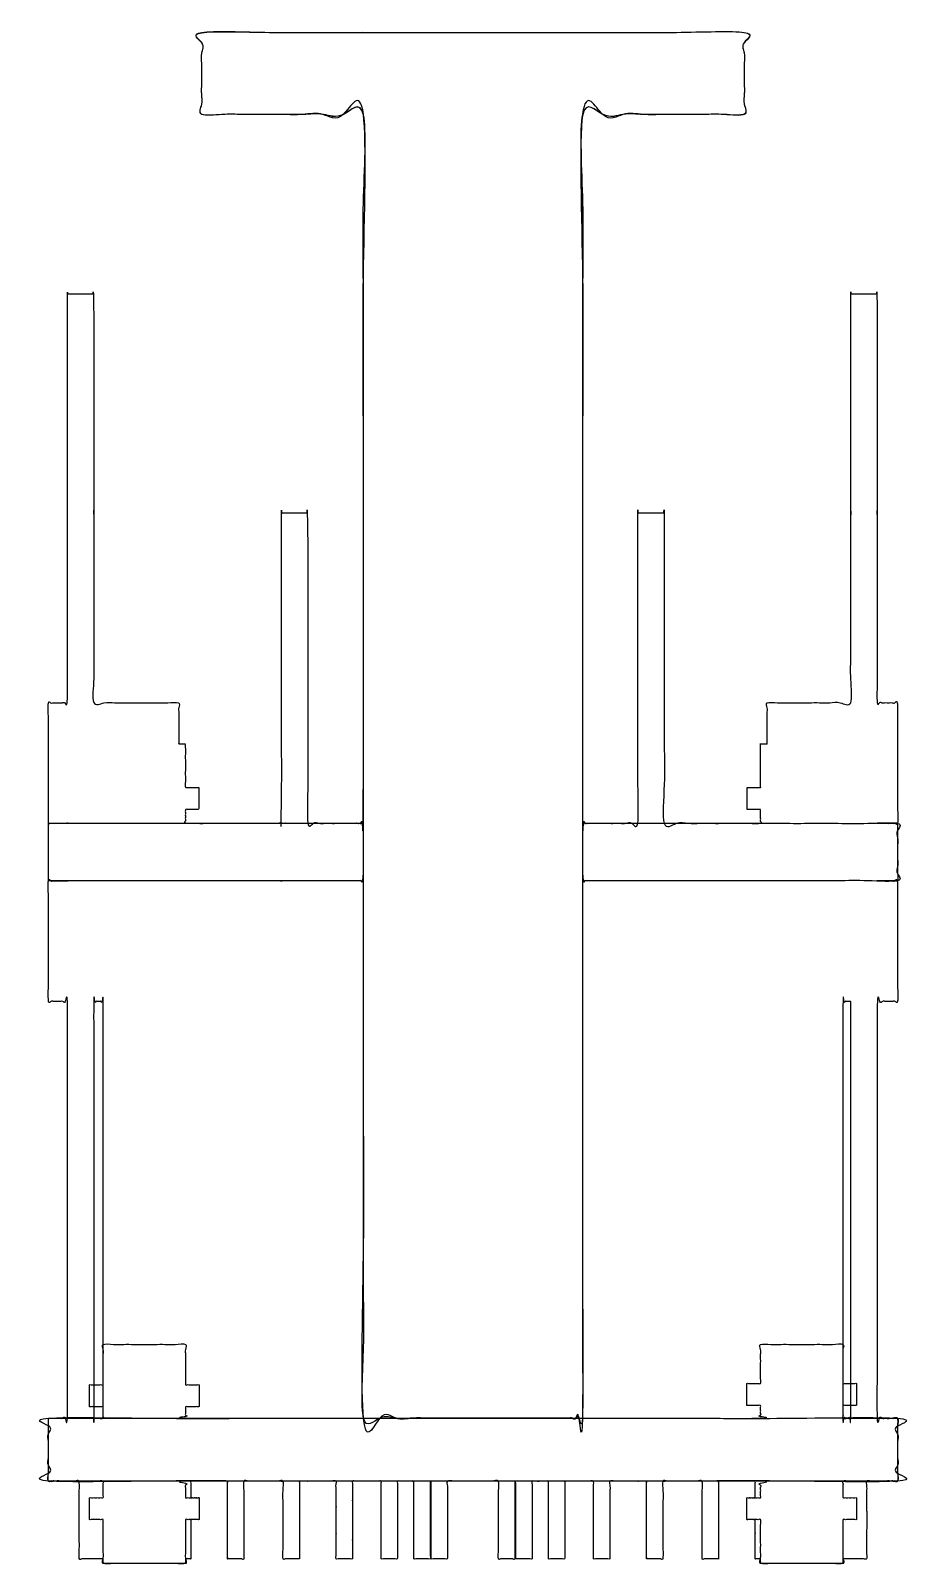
# Model space of a CAD drawing. Header units: inches. Extents: x -32 to 32, y -33 to 77.
import ezdxf

# ---------------------------------------------------------------- set-up
doc = ezdxf.new("R2010")
doc.units = ezdxf.units.IN
doc.layers.get('0').update_dxf_attribs({"true_color": 0xc2ced6})

msp = doc.modelspace()

# ---------------------------------------------------------------- linework, layer by layer
at = {"color": 1, "true_color": 0xff0000}
for points, knots in [([(-30.34, -22.97), (-30.34, -27.49), (-28.97, -27.49), (-28.97, -27.5), (-28.9, -27.5), (-28.69, -27.5), (-28.37, -27.5), (-28.02, -27.5), (-27.93, -27.5), (-27.6, -27.5), (-27.31, -27.5), (-27.12, -27.5), (-27.08, -27.5), (-27.08, -27.49), (-26.97, -27.49), (-26.64, -27.49), (-26.6, -27.49), (-13.58, -27.49), (-13.58, -27.5), (-13.52, -27.5), (-13.31, -27.5), (-12.99, -27.5), (-12.64, -27.5), (-12.3, -27.5), (-11.99, -27.5), (-11.78, -27.5), (-11.7, -27.5), (-11.7, -27.49), (-8.29, -27.49), (-6.39, -27.49), (-6.39, -27.5), (-6.32, -27.5), (-6.11, -27.5), (-5.79, -27.5), (-5.44, -27.5), (-5.35, -27.5), (-5.02, -27.5), (-4.73, -27.5), (-4.55, -27.5), (-4.5, -27.5), (-4.5, -27.49), (-4.32, -27.49), (-4.08, -27.49), (4.83, -27.49), (4.83, -27.5), (4.9, -27.5), (5.11, -27.5), (5.43, -27.5), (5.77, -27.5), (5.87, -27.5), (6.2, -27.5), (6.49, -27.5), (6.67, -27.5), (6.72, -27.5), (6.72, -27.49), (8.04, -27.49), (8.63, -27.49), (12.02, -27.49), (12.02, -27.5), (12.09, -27.5), (12.3, -27.5), (12.62, -27.5), (12.97, -27.5), (13.31, -27.5), (13.62, -27.5), (13.83, -27.5), (13.91, -27.5), (13.91, -27.49), (27.32, -27.49), (27.32, -27.5), (27.39, -27.5), (27.6, -27.5), (27.92, -27.5), (28.27, -27.5), (28.36, -27.5), (28.69, -27.5), (28.98, -27.5), (29.17, -27.5), (29.21, -27.5), (29.21, -27.49), (30.68, -27.49), (30.68, -22.97), (29.21, -22.97), (29.21, 6.99), (30.68, 6.99), (30.68, 15.66), (29.21, 15.66), (29.21, 15.66), (30.68, 15.66), (30.68, 19.79), (29.21, 19.79), (29.21, 19.79), (30.68, 19.79), (30.68, 28.46), (29.21, 28.46), (29.21, 42.11), (29.21, 42.13), (29.21, 42.13), (29.21, 57.85), (29.17, 57.85), (28.99, 57.85), (28.7, 57.85), (28.37, 57.85), (28.27, 57.85), (27.92, 57.85), (27.6, 57.85), (27.39, 57.85), (27.32, 57.85), (27.32, 42.13), (27.32, 42.11), (27.32, 28.46), (21.31, 28.46), (21.31, 25.51), (21.22, 25.51), (21.09, 25.51), (20.99, 25.51), (20.91, 25.51), (20.86, 25.51), (20.84, 25.51), (20.84, 22.36), (20.74, 22.36), (20.5, 22.36), (20.3, 22.36), (20.13, 22.36), (20.01, 22.36), (19.92, 22.36), (19.87, 22.36), (19.86, 22.36), (19.86, 21.96), (19.86, 21.57), (19.86, 21.17), (19.86, 20.78), (19.87, 20.78), (19.92, 20.78), (20.01, 20.78), (20.13, 20.78), (20.3, 20.78), (20.5, 20.78), (20.74, 20.78), (20.84, 20.78), (20.84, 19.79), (13.91, 19.79), (13.91, 42.11), (13.83, 42.11), (13.62, 42.11), (13.31, 42.11), (12.97, 42.11), (12.62, 42.11), (12.3, 42.11), (12.09, 42.11), (12.02, 42.11), (12.02, 19.79), (8.63, 19.79), (8.04, 19.79), (8.04, 70.74), (19.66, 70.74), (19.66, 76.64), (-19.32, 76.64), (-19.32, 70.74), (-7.7, 70.74), (-7.7, 19.79), (-8.29, 19.79), (-11.7, 19.79), (-11.7, 42.11), (-11.78, 42.11), (-11.99, 42.11), (-12.3, 42.11), (-12.64, 42.11), (-12.99, 42.11), (-13.31, 42.11), (-13.52, 42.11), (-13.58, 42.11), (-13.58, 19.79), (-13.71, 19.79), (-20.5, 19.79), (-20.5, 20.79), (-19.52, 20.79), (-19.52, 21.18), (-19.52, 21.58), (-19.52, 21.97), (-19.52, 22.37), (-20.5, 22.37), (-20.5, 25.51), (-20.52, 25.51), (-20.57, 25.51), (-20.65, 25.51), (-20.76, 25.51), (-20.88, 25.51), (-20.97, 25.51), (-20.97, 28.45), (-27.08, 28.45), (-27.08, 42.13), (-27.08, 42.13), (-27.08, 57.85), (-27.16, 57.85), (-27.37, 57.85), (-27.69, 57.85), (-28.02, 57.85), (-28.37, 57.85), (-28.69, 57.85), (-28.9, 57.85), (-28.97, 57.85), (-28.97, 42.13), (-28.97, 28.45), (-30.34, 28.45), (-30.34, 19.79), (-30.34, 19.79), (-30.34, 19.1), (-30.34, 18.41), (-30.34, 17.72), (-30.34, 17.03), (-30.34, 16.35), (-30.34, 15.66), (-30.23, 15.66), (-29.92, 15.66), (-29.44, 15.66), (-28.97, 15.66), (-28.97, 15.66), (-30.34, 15.66), (-30.34, 6.99), (-28.97, 6.99), (-28.97, -22.97), (-30.34, -22.97)], [0, 0, 115, 149.907837, 150.088135, 151.773193, 157.117554, 165.253845, 174.088135, 176.428955, 184.826599, 192.255432, 196.889587, 198.059509, 198.239807, 201.066956, 209.284302, 210.360596, 540.983337, 541.163635, 542.848724, 548.193085, 556.329376, 565.163635, 573.757416, 581.714722, 587.125946, 589.13501, 589.315308, 675.721191, 724.119797, 724.300095, 725.985184, 731.329529, 739.46582, 748.300095, 750.640961, 759.038559, 766.467422, 771.101601, 772.271469, 772.451767, 777.026321, 783.201027, 1009.409218, 1009.589516, 1011.274597, 1016.618958, 1024.755249, 1033.589523, 1035.930374, 1044.327988, 1051.756836, 1056.391022, 1057.560898, 1057.741196, 1091.442383, 1106.442383, 1192.521118, 1192.701416, 1194.386475, 1199.730835, 1207.867126, 1216.701416, 1225.295197, 1233.252472, 1238.663696, 1240.672791, 1240.853088, 1581.476624, 1581.656921, 1583.342041, 1588.68634, 1596.822632, 1605.656921, 1607.997803, 1616.395386, 1623.82428, 1628.458435, 1629.628296, 1629.808594, 1667.163574, 1782.163574, 1819.518555, 2580.515274, 2617.843094, 2837.830444, 2875.158264, 2875.174194, 2912.529175, 3017.529175, 3054.884155, 3054.952545, 3092.280365, 3312.316589, 3349.644409, 3696.528442, 3696.86084, 3696.8703, 4096.368958, 4097.461853, 4101.988525, 4109.307495, 4117.632568, 4120.330872, 4129.165161, 4137.301453, 4142.645752, 4144.330872, 4543.829529, 4544.161926, 4891.045959, 5043.73291, 5118.590576, 5120.867798, 5124.097534, 5126.757019, 5128.763977, 5130.050232, 5130.566406, 5210.61261, 5213.256836, 5219.321228, 5224.450073, 5228.600433, 5231.761444, 5233.95224, 5235.217194, 5235.621552, 5245.662506, 5255.703461, 5265.744476, 5275.785431, 5276.189911, 5277.454865, 5279.64566, 5282.806671, 5286.957031, 5292.085876, 5298.150269, 5300.794495, 5325.83136, 5501.792114, 6068.613159, 6070.622253, 6076.033478, 6083.990753, 6092.584534, 6101.418823, 6109.555115, 6114.899475, 6116.584534, 6683.405579, 6769.484314, 6784.484314, 8078.484314, 8373.484314, 8523.484314, 9513.484314, 9663.484314, 9958.484314, 11252.484314, 11267.484314, 11353.890198, 11920.711243, 11922.720306, 11928.131531, 11936.088837, 11944.682617, 11953.516876, 11961.653168, 11966.997528, 11968.682617, 12535.503662, 12538.626404, 12711.220154, 12736.570984, 12761.580017, 12771.621033, 12781.661987, 12791.703003, 12801.743958, 12826.753174, 12906.485352, 12907.001343, 12908.28772, 12910.2948, 12912.954224, 12916.18396, 12918.384277, 12993.077087, 13148.2052, 13495.586487, 13495.595947, 13895.094604, 13897.151062, 13902.570679, 13910.499878, 13919.056519, 13927.890808, 13936.0271, 13941.37146, 13943.056519, 14342.555176, 14689.936462, 14724.898193, 14944.934418, 14944.988312, 14962.391846, 14979.891846, 14997.391846, 15014.891846, 15032.391846, 15049.891846, 15052.643677, 15060.596375, 15072.874451, 15084.799683, 15084.815613, 15119.777344, 15339.764694, 15374.726425, 16135.723145, 16170.630981, 16170.630981]), ([(1.65, -22.97), (6.08, -22.97), (8.04, -22.97), (8.04, 15.66), (8.63, 15.66), (13.56, 15.66), (30.68, 15.66), (30.68, 19.79), (13.56, 19.79), (8.63, 19.79), (8.04, 19.79), (8.04, 70.74), (19.66, 70.74), (19.66, 76.64), (-19.32, 76.64), (-19.32, 70.74), (-7.7, 70.74), (-7.7, 19.79), (-8.29, 19.79), (-13.22, 19.79), (-13.71, 19.79), (-28.84, 19.79), (-29.44, 19.79), (-29.92, 19.79), (-30.23, 19.79), (-30.34, 19.79), (-30.34, 19.1), (-30.34, 18.41), (-30.34, 17.72), (-30.34, 17.03), (-30.34, 16.35), (-30.34, 15.66), (-30.23, 15.66), (-29.92, 15.66), (-29.44, 15.66), (-28.84, 15.66), (-13.71, 15.66), (-13.22, 15.66), (-8.29, 15.66), (-7.7, 15.66), (-7.7, -22.97), (1.65, -22.97)], [0, 0, 112.500008, 162.500008, 1143.500008, 1158.500008, 1283.500008, 1718.500008, 1823.500008, 2258.500008, 2383.500008, 2398.500008, 3692.500008, 3987.500008, 4137.500008, 5127.500008, 5277.500008, 5572.500008, 6866.500008, 6881.500008, 7006.500008, 7019.000008, 7403.265388, 7418.517403, 7430.795479, 7438.748177, 7441.500008, 7459.000008, 7476.500008, 7494.000008, 7511.500008, 7529.000008, 7546.500008, 7549.251839, 7557.204536, 7569.482613, 7584.734627, 7969.000008, 7981.500008, 8106.500008, 8121.500008, 9102.500008, 9340, 9340]), ([(1.65, -22.97), (6.08, -22.97), (8.04, -22.97), (8.04, 70.74), (19.66, 70.74), (19.66, 76.64), (-19.32, 76.64), (-19.32, 70.74), (-7.7, 70.74), (-7.7, -22.97), (1.65, -22.97)], [0, 0, 112.500008, 162.500008, 2542.500008, 2837.500008, 2987.500008, 3977.500008, 4127.500008, 4422.500008, 6802.500008, 7040, 7040]), ([(-26.4, -22.97), (-26.64, -22.97), (-26.97, -22.97), (-27.08, -22.97), (-27.08, 6.99), (-26.4, 6.99), (-26.4, -22.97)], [0, 0, 6.076233, 14.293579, 17.120728, 778.117447, 795.238174, 1556.234894, 1556.234894]), ([(27.32, 6.99), (27.32, -22.97), (26.75, -22.97), (26.75, 6.99), (27.32, 6.99)], [0, 0, 760.996719, 775.670364, 1536.667084, 1551.340729, 1551.340729]), ([(-30.34, -22.97), (-30.34, -27.49), (-26.4, -27.49), (-26.4, -28.68), (-27.38, -28.68), (-27.38, -30.26), (-26.4, -30.26), (-26.4, -33.41), (-20.49, -33.41), (-20.49, -30.26), (-19.51, -30.26), (-19.51, -28.68), (-20.49, -28.68), (-20.49, -27.49), (20.84, -27.49), (20.84, -28.68), (19.85, -28.68), (19.85, -30.26), (20.84, -30.26), (20.84, -33.41), (26.75, -33.41), (26.75, -30.26), (27.73, -30.26), (27.73, -28.68), (26.75, -28.68), (26.75, -27.49), (30.68, -27.49), (30.68, -22.97), (26.75, -22.97), (26.75, -22.05), (27.73, -22.05), (27.73, -20.47), (26.75, -20.47), (26.75, -17.66), (20.84, -17.66), (20.84, -20.47), (19.85, -20.47), (19.85, -22.05), (20.84, -22.05), (20.84, -22.97), (-20.49, -22.97), (-20.49, -22.14), (-19.51, -22.14), (-19.51, -20.56), (-20.49, -20.56), (-20.49, -17.66), (-26.4, -17.66), (-26.4, -20.56), (-27.38, -20.56), (-27.38, -22.14), (-26.4, -22.14), (-26.4, -22.97), (-30.34, -22.97)], [0, 0, 115, 215.123047, 245.19696, 270.19635, 310.360291, 335.35968, 415.302124, 565.284607, 645.227051, 670.260223, 710.424164, 735.457336, 765.53125, 1815.525696, 1845.599609, 1870.820984, 1910.984924, 1936.206299, 2016.148743, 2166.133423, 2246.075867, 2271.001221, 2311.165161, 2336.090515, 2366.164429, 2466.079773, 2581.079773, 2680.995117, 2704.158447, 2729.083801, 2769.247742, 2794.173096, 2865.665558, 3015.650238, 3087.1427, 3112.364075, 3152.528015, 3177.74939, 3200.91272, 4250.907166, 4271.856262, 4296.889435, 4337.053375, 4362.086548, 4435.793243, 4585.775726, 4659.482422, 4684.481812, 4724.645752, 4749.645142, 4770.594238, 4870.717285, 4870.717285]), ([(-30.34, -22.97), (-30.34, -27.49), (30.68, -27.49), (30.68, -22.97), (-30.34, -22.97)], [0, 0, 115, 1665, 1780, 3330, 3330]), ([(-20.49, -33.08), (-20.11, -33.08), (-20.11, -30.29), (-20.11, -30.26), (-19.51, -30.26), (-19.51, -28.68), (-20.11, -28.68), (-20.11, -27.49), (-17.48, -27.49), (-17.48, -27.6), (-17.48, -32.98), (-17.48, -33.08), (-16.3, -33.08), (-16.3, -27.49), (-13.48, -27.49), (-13.48, -33.08), (-12.3, -33.08), (-12.3, -33.02), (-12.3, -27.55), (-12.3, -27.49), (-9.67, -27.49), (-9.67, -29.32), (-9.67, -29.36), (-9.67, -31.22), (-9.67, -31.26), (-9.67, -33.08), (-8.49, -33.08), (-8.49, -31.72), (-8.49, -31.69), (-8.49, -28.89), (-8.49, -28.85), (-8.49, -27.49), (-6.42, -27.49), (-6.43, -28.55), (-6.43, -29.36), (-6.43, -31.22), (-6.43, -32.02), (-6.42, -33.08), (-5.26, -33.08), (-5.25, -31.81), (-5.25, -31.22), (-5.25, -29.36), (-5.25, -28.77), (-5.26, -27.49), (-4.08, -27.49), (-4.08, -30.29), (-4.08, -33.08), (-2.9, -33.08), (-2.9, -31.22), (-2.9, -29.36), (-2.9, -27.49), (-2.83, -27.49), (-2.84, -30.29), (-2.83, -33.08), (-1.67, -33.08), (-1.66, -30.29), (-1.67, -27.49), (2, -27.49), (2, -33.08), (3.18, -33.08), (3.18, -27.49), (3.24, -27.49), (3.24, -30.29), (3.24, -32.33), (3.24, -33.08), (4.42, -33.08), (4.42, -30.29), (4.42, -27.49), (5.59, -27.49), (5.59, -29.01), (5.59, -30.29), (5.6, -33.08), (6.77, -33.08), (6.77, -30.29), (6.77, -27.64), (6.77, -27.49), (8.83, -27.49), (8.83, -30.29), (8.83, -33.08), (10.01, -33.08), (10.01, -30.29), (10.01, -27.49), (12.64, -27.49), (12.64, -27.6), (12.64, -32.98), (12.64, -33.08), (13.82, -33.08), (13.82, -27.49), (16.64, -27.49), (16.64, -33.08), (17.82, -33.08), (17.82, -33.02), (17.82, -27.55), (17.82, -27.49), (20.45, -27.49), (20.45, -28.68), (19.85, -28.68), (19.85, -30.26), (20.45, -30.26), (20.45, -31.22), (20.45, -31.26), (20.45, -33.08), (20.84, -33.08), (20.84, -33.41), (26.75, -33.41), (26.75, -33.08), (28.45, -33.08), (28.46, -30.29), (28.45, -27.49), (30.68, -27.49), (30.68, -22.97), (-30.34, -22.97), (-30.34, -27.49), (-28.12, -27.49), (-28.12, -33.08), (-26.4, -33.08), (-26.4, -33.41), (-20.49, -33.41), (-20.49, -33.08)], [0, 0, 9.821716, 80.821721, 81.583867, 96.769476, 136.933417, 152.119095, 182.193009, 248.900253, 251.594407, 388.206101, 390.900254, 420.89882, 562.89882, 634.581223, 776.581223, 806.579789, 808.125078, 947.034502, 948.57979, 1015.29851, 1061.600619, 1062.631831, 1109.965205, 1110.996417, 1157.298527, 1187.278248, 1221.792185, 1222.778258, 1293.778258, 1294.764332, 1329.278269, 1381.734445, 1408.6321, 1429.068171, 1476.401545, 1496.837617, 1523.735271, 1553.377865, 1585.774459, 1600.711569, 1648.044943, 1662.982053, 1695.378647, 1725.319275, 1796.319275, 1867.319281, 1897.267363, 1944.600681, 1991.934055, 2039.267374, 2040.89596, 2111.8962, 2182.89644, 2212.54292, 2283.543121, 2354.543322, 2447.760985, 2589.760985, 2619.672476, 2761.672476, 2763.177824, 2834.177836, 2885.973878, 2905.177861, 2935.167126, 3006.167126, 3077.167126, 3106.944699, 3145.483465, 3177.944716, 3248.944783, 3278.755559, 3349.755586, 3417.139792, 3420.756097, 3473.030923, 3544.030923, 3615.030929, 3644.975494, 3715.975499, 3786.975499, 3853.682743, 3856.376897, 3992.988591, 3995.682744, 4025.68131, 4167.68131, 4239.363713, 4381.363713, 4411.362279, 4412.907568, 4551.816992, 4553.36228, 4620.081, 4650.154914, 4665.329898, 4705.493839, 4720.662174, 4745.091007, 4746.119646, 4792.424328, 4802.465832, 4810.64613, 4960.63081, 4968.811108, 5012.056286, 5083.056487, 5154.056688, 5210.726854, 5325.726854, 6875.726854, 6990.726854, 7047.2744, 7189.2744, 7232.849901, 7241.030199, 7391.012682, 7399.192979, 7399.192979])]:
    msp.add_open_spline(points, degree=1, knots=knots, dxfattribs=at)

doc.saveas('drawing.dxf')
